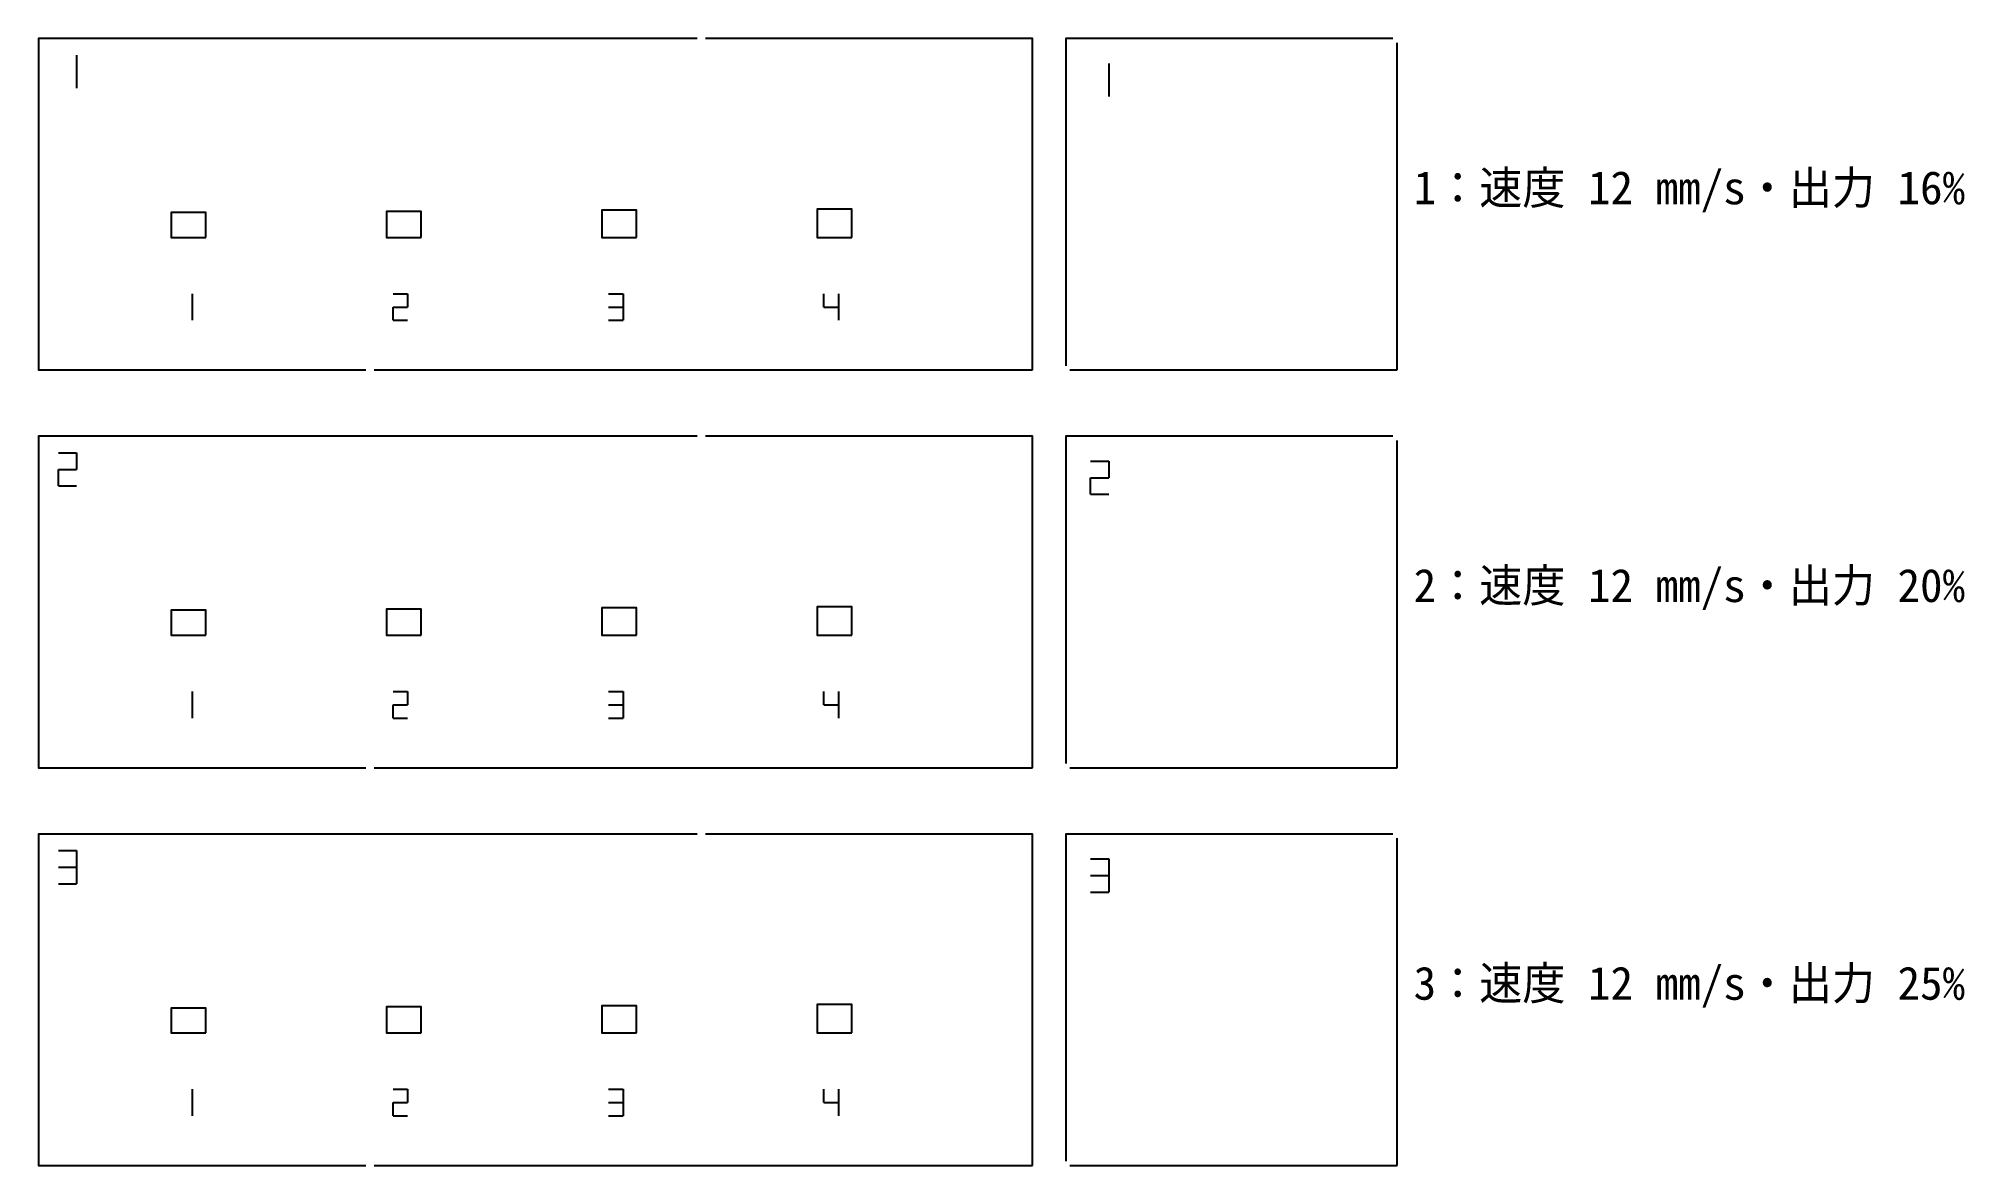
# Model space of a CAD drawing. Header units: millimetres. Extents: x 0 to 116, y 0 to 68.
import ezdxf

# ---------------------------------------------------------------- set-up
doc = ezdxf.new("R2010")
doc.units = ezdxf.units.MM
for name, color, linetype, true_color in [('CUT_2', 30, 'Continuous', 0xff8000), ('CUT_3', 6, 'Continuous', 0xff00ff), ('CUT_red', 1, 'Continuous', 0xff0000), ('ENGRAVE_blue', 5, 'Continuous', 0x0000ff)]:
    doc.layers.add(name, color=color, linetype=linetype, true_color=true_color)
doc.layers.add('REF_delete', color=7, linetype='Continuous')

msp = doc.modelspace()

# ---------------------------------------------------------------- linework, layer by layer
at = {"layer": 'CUT_2', "true_color": 0xff8000}
for points in [[(39.75, 44), (0, 44), (0, 24), (19.75, 24)], [(60, 24), (60, 44), (40.25, 44)], [(81.75, 44), (62, 44), (62, 24.25)], [(82, 24), (82, 43.75)], [(10.1, 32), (10.1, 33.5), (8, 33.5), (8, 32), (10.1, 32)], [(23.1, 32), (23.1, 33.57), (21, 33.57), (21, 32), (23.1, 32)], [(36.1, 32), (36.1, 33.64), (34, 33.64), (34, 32), (36.1, 32)], [(49.1, 32), (49.1, 33.71), (47, 33.71), (47, 32), (49.1, 32)], [(20.25, 24), (60, 24)], [(62.25, 24), (82, 24)]]:
    msp.add_lwpolyline(points, dxfattribs=at)
at = {"layer": 'CUT_3', "true_color": 0xff00ff}
for points in [[(39.75, 20), (0, 20), (0, 0), (19.75, 0)], [(60, 0), (60, 20), (40.25, 20)], [(81.75, 20), (62, 20), (62, 0.25)], [(82, 0), (82, 19.75)], [(10.1, 8), (10.1, 9.5), (8, 9.5), (8, 8), (10.1, 8)], [(23.1, 8), (23.1, 9.57), (21, 9.57), (21, 8), (23.1, 8)], [(36.1, 8), (36.1, 9.64), (34, 9.64), (34, 8), (36.1, 8)], [(49.1, 8), (49.1, 9.71), (47, 9.71), (47, 8), (49.1, 8)], [(20.25, 0), (60, 0)], [(62.25, 0), (82, 0)]]:
    msp.add_lwpolyline(points, dxfattribs=at)
at = {"layer": 'CUT_red', "true_color": 0xff0000}
for points in [[(39.75, 68), (0, 68), (0, 48), (19.75, 48)], [(60, 48), (60, 68), (40.25, 68)], [(81.75, 68), (62, 68), (62, 48.25)], [(82, 48), (82, 67.75)], [(10.1, 56), (10.1, 57.5), (8, 57.5), (8, 56), (10.1, 56)], [(23.1, 56), (23.1, 57.57), (21, 57.57), (21, 56), (23.1, 56)], [(36.1, 56), (36.1, 57.64), (34, 57.64), (34, 56), (36.1, 56)], [(49.1, 56), (49.1, 57.71), (47, 57.71), (47, 56), (49.1, 56)], [(20.25, 48), (60, 48)], [(62.25, 48), (82, 48)]]:
    msp.add_lwpolyline(points, dxfattribs=at)
at = {"layer": 'ENGRAVE_blue', "true_color": 0x0000ff}
for points in [[(2.3, 67), (2.3, 66)], [(64.6, 66.5), (64.6, 65.5)], [(2.3, 66), (2.3, 65)], [(64.6, 65.5), (64.6, 64.5)], [(9.28, 52.6), (9.28, 51.8)], [(21.4, 52.6), (22.28, 52.6)], [(22.28, 52.6), (22.28, 51.8)], [(34.4, 52.6), (35.28, 52.6)], [(35.28, 52.6), (35.28, 51.8)], [(47.4, 51.8), (47.4, 52.6)], [(48.28, 52.6), (48.28, 51.8)], [(9.28, 51.8), (9.28, 51)], [(21.4, 51.8), (22.28, 51.8)], [(21.4, 51), (21.4, 51.8)], [(34.4, 51.8), (35.28, 51.8)], [(35.28, 51.8), (35.28, 51)], [(47.4, 51.8), (48.28, 51.8)], [(48.28, 51.8), (48.28, 51)], [(21.4, 51), (22.28, 51)], [(34.4, 51), (35.28, 51)], [(1.2, 43), (2.3, 43)], [(1.2, 42), (2.3, 42)], [(1.2, 41), (1.2, 42)], [(2.3, 43), (2.3, 42)], [(63.5, 42.5), (64.6, 42.5)], [(64.6, 42.5), (64.6, 41.5)], [(1.2, 41), (2.3, 41)], [(63.5, 41.5), (64.6, 41.5)], [(63.5, 40.5), (63.5, 41.5)], [(63.5, 40.5), (64.6, 40.5)], [(9.28, 28.6), (9.28, 27.8)], [(21.4, 28.6), (22.28, 28.6)], [(22.28, 28.6), (22.28, 27.8)], [(34.4, 28.6), (35.28, 28.6)], [(35.28, 28.6), (35.28, 27.8)], [(47.4, 27.8), (47.4, 28.6)], [(48.28, 28.6), (48.28, 27.8)], [(9.28, 27.8), (9.28, 27)], [(21.4, 27.8), (22.28, 27.8)], [(21.4, 27), (21.4, 27.8)], [(21.4, 27), (22.28, 27)], [(34.4, 27.8), (35.28, 27.8)], [(34.4, 27), (35.28, 27)], [(35.28, 27.8), (35.28, 27)], [(47.4, 27.8), (48.28, 27.8)], [(48.28, 27.8), (48.28, 27)], [(1.2, 19), (2.3, 19)], [(2.3, 19), (2.3, 18)], [(1.2, 18), (2.3, 18)], [(2.3, 18), (2.3, 17)], [(63.5, 18.5), (64.6, 18.5)], [(63.5, 17.5), (64.6, 17.5)], [(64.6, 18.5), (64.6, 17.5)], [(64.6, 17.5), (64.6, 16.5)], [(1.2, 17), (2.3, 17)], [(63.5, 16.5), (64.6, 16.5)], [(9.28, 4.6), (9.28, 3.8)], [(9.28, 3.8), (9.28, 3)], [(21.4, 4.6), (22.28, 4.6)], [(21.4, 3.8), (22.28, 3.8)], [(21.4, 3), (21.4, 3.8)], [(22.28, 4.6), (22.28, 3.8)], [(34.4, 4.6), (35.28, 4.6)], [(34.4, 3.8), (35.28, 3.8)], [(35.28, 4.6), (35.28, 3.8)], [(35.28, 3.8), (35.28, 3)], [(47.4, 3.8), (47.4, 4.6)], [(47.4, 3.8), (48.28, 3.8)], [(48.28, 4.6), (48.28, 3.8)], [(48.28, 3.8), (48.28, 3)], [(21.4, 3), (22.28, 3)], [(34.4, 3), (35.28, 3)]]:
    msp.add_lwpolyline(points, dxfattribs=at)

# ---------------------------------------------------------------- texts
at = {"layer": 'REF_delete'}
for s, p in [('1：速度 12 mm/s・出力 16%', (83, 58)), ('2：速度 12 mm/s・出力 20%', (83, 34)), ('3：速度 12 mm/s・出力 25%', (83, 10))]:
    msp.add_text(s, height=2, dxfattribs=at).set_placement(p)

doc.saveas('drawing.dxf')
